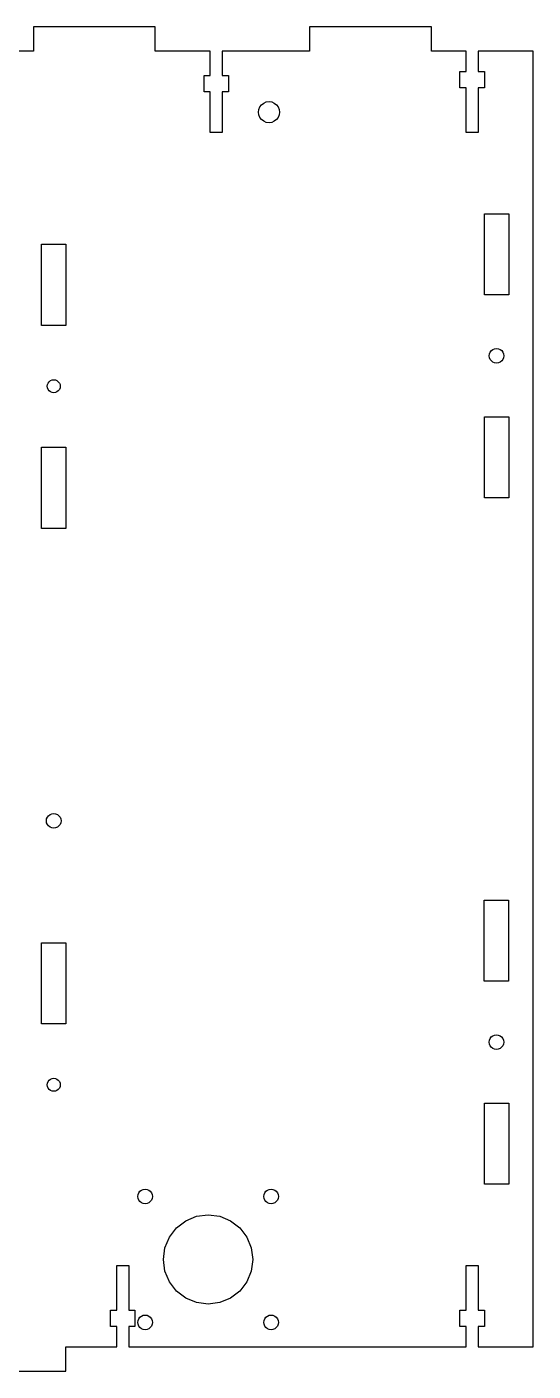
# Model space of a CAD drawing. Header units: metres. Extents: x 640 to 3190, y 0 to 914.
# Drawn here: x 2590.3 to 2714.9, y 16.6 to 347.6 of the extents above; entities that cross this region are included whole.
import ezdxf

# ---------------------------------------------------------------- set-up
doc = ezdxf.new("R2010")
doc.units = ezdxf.units.M

msp = doc.modelspace()

# ---------------------------------------------------------------- linework, layer by layer
at = {"layer": 'Layer0'}
for points in [[(2615.36, 27.6, 0), (2615.36, 22.6, 0), (2698.36, 22.6, 0), (2698.36, 27.6, 0), (2696.86, 27.6, 0), (2696.86, 31.6, 0), (2698.36, 31.6, 0), (2698.36, 42.6, 0), (2701.36, 42.6, 0), (2701.36, 31.6, 0), (2702.86, 31.6, 0), (2702.86, 27.6, 0), (2701.36, 27.6, 0), (2701.36, 22.6, 0), (2714.86, 22.6, 0), (2714.86, 341.6, 0), (2701.36, 341.6, 0), (2701.36, 336.6, 0), (2702.86, 336.6, 0), (2702.86, 332.6, 0), (2701.36, 332.6, 0), (2701.36, 321.6, 0), (2698.36, 321.6, 0), (2698.36, 332.6, 0), (2696.86, 332.6, 0), (2696.86, 336.6, 0), (2698.36, 336.6, 0), (2698.36, 341.6, 0), (2689.86, 341.6, 0), (2689.86, 347.6, 0), (2659.86, 347.6, 0), (2659.86, 341.6, 0), (2638.36, 341.6, 0), (2638.36, 335.6, 0), (2639.86, 335.6, 0), (2639.86, 331.6, 0), (2638.36, 331.6, 0), (2638.36, 321.6, 0), (2635.36, 321.6, 0), (2635.36, 331.6, 0), (2633.86, 331.6, 0), (2633.86, 335.6, 0), (2635.36, 335.6, 0), (2635.36, 341.6, 0), (2621.86, 341.6, 0), (2621.86, 347.6, 0), (2591.86, 347.6, 0), (2591.86, 341.6, 0), (2566.36, 341.6, 0)], [(2651.16, 324.35, 0), (2650.53, 324.09, 0), (2649.86, 324, 0), (2649.19, 324.09, 0), (2648.56, 324.35, 0), (2648.02, 324.76, 0), (2647.61, 325.3, 0), (2647.35, 325.93, 0), (2647.26, 326.6, 0), (2647.35, 327.27, 0), (2647.61, 327.9, 0), (2648.02, 328.44, 0), (2648.56, 328.85, 0), (2649.19, 329.11, 0), (2649.86, 329.2, 0), (2650.53, 329.11, 0), (2651.16, 328.85, 0), (2651.7, 328.44, 0), (2652.11, 327.9, 0), (2652.37, 327.27, 0), (2652.46, 326.6, 0), (2652.37, 325.93, 0), (2652.11, 325.3, 0), (2651.7, 324.76, 0), (2651.16, 324.35, 0)], [(2702.86, 281.6, 0), (2702.86, 301.6, 0), (2708.86, 301.6, 0), (2708.86, 281.6, 0), (2702.86, 281.6, 0)], [(2593.86, 294.1, 0), (2599.86, 294.1, 0), (2599.86, 274.1, 0), (2593.86, 274.1, 0), (2593.86, 294.1, 0)], [(2705.39, 268.34, 0), (2705.86, 268.4, 0), (2706.33, 268.34, 0), (2706.76, 268.16, 0), (2707.13, 267.88, 0), (2707.42, 267.5, 0), (2707.6, 267.07, 0), (2707.66, 266.6, 0), (2707.6, 266.14, 0), (2707.42, 265.7, 0), (2707.13, 265.33, 0), (2706.76, 265.05, 0), (2706.33, 264.87, 0), (2705.86, 264.8, 0), (2705.39, 264.87, 0), (2704.96, 265.05, 0), (2704.59, 265.33, 0), (2704.3, 265.7, 0), (2704.12, 266.14, 0), (2704.06, 266.6, 0), (2704.12, 267.07, 0), (2704.3, 267.5, 0), (2704.59, 267.88, 0), (2704.96, 268.16, 0), (2705.39, 268.34, 0)], [(2596.45, 260.65, 0), (2596.86, 260.7, 0), (2597.27, 260.65, 0), (2597.66, 260.49, 0), (2597.99, 260.23, 0), (2598.25, 259.9, 0), (2598.41, 259.51, 0), (2598.46, 259.1, 0), (2598.41, 258.69, 0), (2598.25, 258.3, 0), (2597.99, 257.97, 0), (2597.66, 257.71, 0), (2597.27, 257.55, 0), (2596.86, 257.5, 0), (2596.45, 257.55, 0), (2596.06, 257.71, 0), (2595.73, 257.97, 0), (2595.48, 258.3, 0), (2595.32, 258.69, 0), (2595.26, 259.1, 0), (2595.32, 259.51, 0), (2595.48, 259.9, 0), (2595.73, 260.23, 0), (2596.06, 260.49, 0), (2596.45, 260.65, 0)], [(2702.86, 231.6, 0), (2702.86, 251.6, 0), (2708.86, 251.6, 0), (2708.86, 231.6, 0), (2702.86, 231.6, 0)], [(2593.86, 244.1, 0), (2599.86, 244.1, 0), (2599.86, 224.1, 0), (2593.86, 224.1, 0), (2593.86, 244.1, 0)], [(2596.39, 153.84, 0), (2596.86, 153.9, 0), (2597.33, 153.84, 0), (2597.76, 153.66, 0), (2598.13, 153.37, 0), (2598.42, 153, 0), (2598.6, 152.57, 0), (2598.66, 152.1, 0), (2598.6, 151.63, 0), (2598.42, 151.2, 0), (2598.13, 150.83, 0), (2597.76, 150.54, 0), (2597.33, 150.36, 0), (2596.86, 150.3, 0), (2596.39, 150.36, 0), (2595.96, 150.54, 0), (2595.59, 150.83, 0), (2595.3, 151.2, 0), (2595.12, 151.63, 0), (2595.06, 152.1, 0), (2595.12, 152.57, 0), (2595.3, 153, 0), (2595.59, 153.37, 0), (2595.96, 153.66, 0), (2596.39, 153.84, 0)], [(2708.84, 112.6, 0), (2702.84, 112.6, 0), (2702.84, 132.6, 0), (2708.84, 132.6, 0), (2708.84, 112.6, 0)], [(2593.86, 122.1, 0), (2599.86, 122.1, 0), (2599.86, 102.1, 0), (2593.86, 102.1, 0), (2593.86, 122.1, 0)], [(2705.37, 99.34, 0), (2705.84, 99.4, 0), (2706.3, 99.34, 0), (2706.74, 99.16, 0), (2707.11, 98.88, 0), (2707.39, 98.5, 0), (2707.57, 98.07, 0), (2707.64, 97.6, 0), (2707.57, 97.14, 0), (2707.39, 96.7, 0), (2707.11, 96.33, 0), (2706.74, 96.04, 0), (2706.3, 95.86, 0), (2705.84, 95.8, 0), (2705.37, 95.86, 0), (2704.94, 96.04, 0), (2704.56, 96.33, 0), (2704.28, 96.7, 0), (2704.1, 97.14, 0), (2704.04, 97.6, 0), (2704.1, 98.07, 0), (2704.28, 98.5, 0), (2704.56, 98.88, 0), (2704.94, 99.16, 0), (2705.37, 99.34, 0)], [(2596.45, 88.65, 0), (2596.86, 88.7, 0), (2597.27, 88.65, 0), (2597.66, 88.49, 0), (2597.99, 88.23, 0), (2598.25, 87.9, 0), (2598.41, 87.51, 0), (2598.46, 87.1, 0), (2598.41, 86.69, 0), (2598.25, 86.3, 0), (2597.99, 85.97, 0), (2597.66, 85.71, 0), (2597.27, 85.55, 0), (2596.86, 85.5, 0), (2596.45, 85.55, 0), (2596.06, 85.71, 0), (2595.73, 85.97, 0), (2595.48, 86.3, 0), (2595.32, 86.69, 0), (2595.26, 87.1, 0), (2595.32, 87.51, 0), (2595.48, 87.9, 0), (2595.73, 88.23, 0), (2596.06, 88.49, 0), (2596.45, 88.65, 0)], [(2708.86, 62.6, 0), (2702.86, 62.6, 0), (2702.86, 82.6, 0), (2708.86, 82.6, 0), (2708.86, 62.6, 0)], [(2618.09, 58.33, 0), (2617.8, 58.7, 0), (2617.62, 59.13, 0), (2617.56, 59.6, 0), (2617.62, 60.07, 0), (2617.8, 60.5, 0), (2618.09, 60.87, 0), (2618.46, 61.16, 0), (2618.89, 61.34, 0), (2619.36, 61.4, 0), (2619.83, 61.34, 0), (2620.26, 61.16, 0), (2620.63, 60.87, 0), (2620.92, 60.5, 0), (2621.1, 60.07, 0), (2621.16, 59.6, 0), (2621.1, 59.13, 0), (2620.92, 58.7, 0), (2620.63, 58.33, 0), (2620.26, 58.04, 0), (2619.83, 57.86, 0), (2619.36, 57.8, 0), (2618.89, 57.86, 0), (2618.46, 58.04, 0), (2618.09, 58.33, 0)], [(2650.83, 57.86, 0), (2650.36, 57.8, 0), (2649.89, 57.86, 0), (2649.46, 58.04, 0), (2649.09, 58.33, 0), (2648.8, 58.7, 0), (2648.62, 59.13, 0), (2648.56, 59.6, 0), (2648.62, 60.07, 0), (2648.8, 60.5, 0), (2649.09, 60.87, 0), (2649.46, 61.16, 0), (2649.89, 61.34, 0), (2650.36, 61.4, 0), (2650.83, 61.34, 0), (2651.26, 61.16, 0), (2651.63, 60.87, 0), (2651.92, 60.5, 0), (2652.1, 60.07, 0), (2652.16, 59.6, 0), (2652.1, 59.13, 0), (2651.92, 58.7, 0), (2651.63, 58.33, 0), (2651.26, 58.04, 0), (2650.83, 57.86, 0)], [(2624.24, 41.25, 0), (2623.86, 44.1, 0), (2624.24, 46.95, 0), (2625.33, 49.6, 0), (2627.08, 51.88, 0), (2629.36, 53.63, 0), (2632.01, 54.73, 0), (2634.86, 55.1, 0), (2637.71, 54.73, 0), (2640.36, 53.63, 0), (2642.64, 51.88, 0), (2644.39, 49.6, 0), (2645.49, 46.95, 0), (2645.86, 44.1, 0), (2645.49, 41.25, 0), (2644.39, 38.6, 0), (2642.64, 36.32, 0), (2640.36, 34.57, 0), (2637.71, 33.47, 0), (2634.86, 33.1, 0), (2632.01, 33.47, 0), (2629.36, 34.57, 0), (2627.08, 36.32, 0), (2625.33, 38.6, 0), (2624.24, 41.25, 0)], [(2549.86, 16.6, 0), (2599.86, 16.6, 0), (2599.86, 22.6, 0), (2612.36, 22.6, 0), (2612.36, 27.6, 0), (2610.86, 27.6, 0), (2610.86, 31.6, 0), (2612.36, 31.6, 0), (2612.36, 42.6, 0), (2615.36, 42.6, 0), (2615.36, 31.6, 0), (2616.86, 31.6, 0), (2616.86, 27.6, 0), (2615.36, 27.6, 0)], [(2618.89, 26.86, 0), (2618.46, 27.04, 0), (2618.09, 27.33, 0), (2617.8, 27.7, 0), (2617.62, 28.13, 0), (2617.56, 28.6, 0), (2617.62, 29.07, 0), (2617.8, 29.5, 0), (2618.09, 29.87, 0), (2618.46, 30.16, 0), (2618.89, 30.34, 0), (2619.36, 30.4, 0), (2619.83, 30.34, 0), (2620.26, 30.16, 0), (2620.63, 29.87, 0), (2620.92, 29.5, 0), (2621.1, 29.07, 0), (2621.16, 28.6, 0), (2621.1, 28.13, 0), (2620.92, 27.7, 0), (2620.63, 27.33, 0), (2620.26, 27.04, 0), (2619.83, 26.86, 0), (2619.36, 26.8, 0), (2618.89, 26.86, 0)], [(2650.83, 26.86, 0), (2650.36, 26.8, 0), (2649.89, 26.86, 0), (2649.46, 27.04, 0), (2649.09, 27.33, 0), (2648.8, 27.7, 0), (2648.62, 28.13, 0), (2648.56, 28.6, 0), (2648.62, 29.07, 0), (2648.8, 29.5, 0), (2649.09, 29.87, 0), (2649.46, 30.16, 0), (2649.89, 30.34, 0), (2650.36, 30.4, 0), (2650.83, 30.34, 0), (2651.26, 30.16, 0), (2651.63, 29.87, 0), (2651.92, 29.5, 0), (2652.1, 29.07, 0), (2652.16, 28.6, 0), (2652.1, 28.13, 0), (2651.92, 27.7, 0), (2651.63, 27.33, 0), (2651.26, 27.04, 0), (2650.83, 26.86, 0)]]:
    msp.add_polyline3d(points, dxfattribs=at)

doc.saveas('drawing.dxf')
